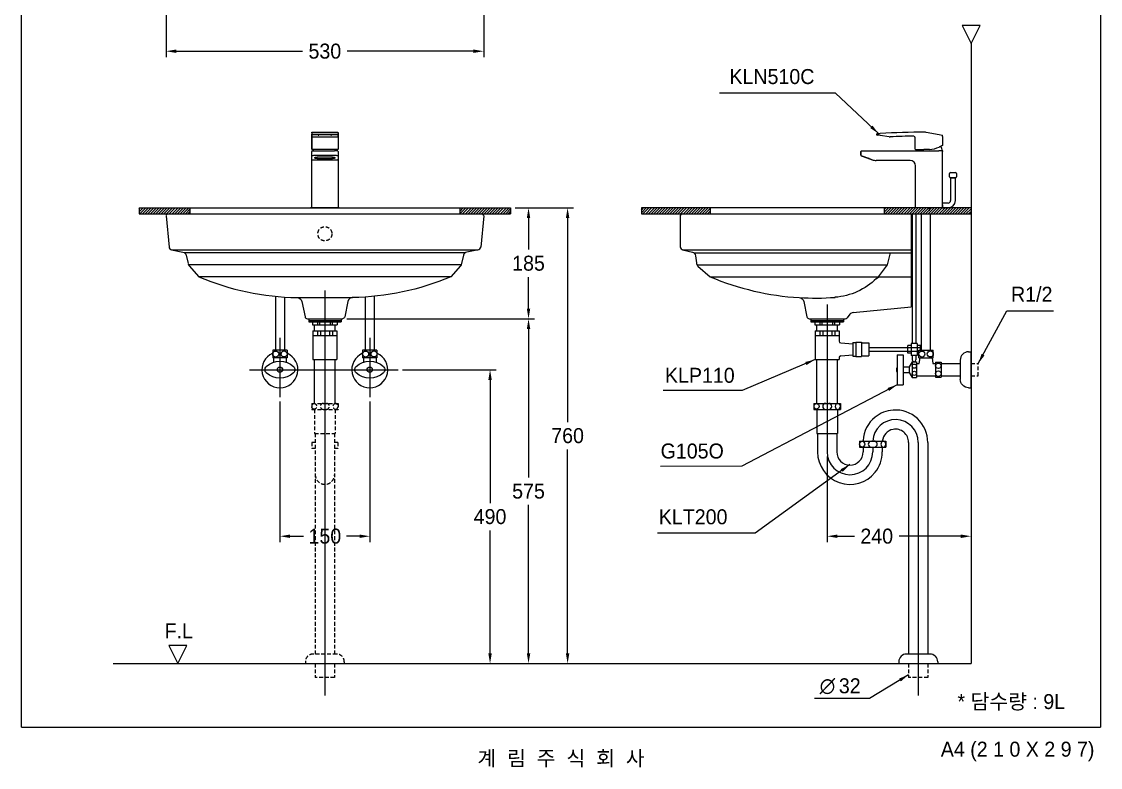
# Model space of a CAD drawing. Header units: millimetres. Extents: x 0 to 3800, y -67 to 2530.
# Drawn here: x 2000 to 3800, y -67 to 1177 of the extents above; entities that cross this region are included whole.
import ezdxf
from ezdxf.enums import TextEntityAlignment as Align
from ezdxf.lldxf.tags import DXFTag

# ---------------------------------------------------------------- set-up
doc = ezdxf.new("R2010")
doc.units = ezdxf.units.MM
doc.linetypes.add('DASHED2', pattern=[9.525, 6.35, -3.175])
for name, color, linetype in [('TEXT', 7, 'Continuous'), ('내부선 및 부속', 4, 'Continuous'), ('도각라인', 7, 'Continuous'), ('외형선', 3, 'Continuous'), ('점선', 6, 'DASHED2'), ('중심선', 1, 'DASHED'), ('치수선', 7, 'Continuous')]:
    doc.layers.add(name, color=color, linetype=linetype)
doc.styles.add('140911', font='HBATANG.TTF', dxfattribs={"height": 23})
doc.styles.add('____', font='')
doc.styles.add('타이틀', font='H2GTRM.TTF', dxfattribs={"height": 25})
doc.styles.get('____').set_extended_font_data('굴림')
tags = doc.linetypes.add('DASHDOT', pattern=[70, 31, -13, 13, -13]).pattern_tags.tags
tags[10:11] = [DXFTag(74, 4), DXFTag(75, 0), DXFTag(340, '0'), DXFTag(46, 0.0), DXFTag(50, 0.0), DXFTag(44, 0.0), DXFTag(45, 0.0)]
tags[8:9] = [DXFTag(74, 4), DXFTag(75, 0), DXFTag(340, '0'), DXFTag(46, 0.0), DXFTag(50, 0.0), DXFTag(44, 0.0), DXFTag(45, 0.0)]
tags[6:7] = [DXFTag(74, 4), DXFTag(75, 0), DXFTag(340, '0'), DXFTag(46, 0.0), DXFTag(50, 0.0), DXFTag(44, 0.0), DXFTag(45, 0.0)]
tags[4:5] = [DXFTag(74, 4), DXFTag(75, 0), DXFTag(340, '0'), DXFTag(46, 0.0), DXFTag(50, 0.0), DXFTag(44, 0.0), DXFTag(45, 0.0)]
tags = doc.linetypes.add('DASHED', pattern=[25.72, 12.86, -12.86]).pattern_tags.tags
tags[6:7] = [DXFTag(74, 4), DXFTag(75, 0), DXFTag(340, '0'), DXFTag(46, 0.0), DXFTag(50, 0.0), DXFTag(44, 0.0), DXFTag(45, 0.0)]
tags[4:5] = [DXFTag(74, 4), DXFTag(75, 0), DXFTag(340, '0'), DXFTag(46, 0.0), DXFTag(50, 0.0), DXFTag(44, 0.0), DXFTag(45, 0.0)]
doc.dimstyles.new('MSADIM', dxfattribs={"dimtxt": 33, "dimasz": 17, "dimexe": 10, "dimexo": 7.5, "dimgap": 10, "dimtad": 0, "dimtih": 1, "dimtoh": 1, "dimdec": 0, "dimzin": 1, "dimdsep": 46, "dimtxsty": '____', "dimcen": 11.25, "dimadec": 0, "dimazin": 0, "dimtfac": 1, "dimtdec": 0, "dimtix": 1, "dimtmove": 0, "dimatfit": 3, "dimfxl": 1, "dimtolj": 1, "dimtzin": 1, "dimarcsym": 0})
pattern_1 = [(45, (-335.1703, 10460.7276), (-2.245064, 2.245064), [])]

# ---------------------------------------------------------------- blocks, each defined once
blk = doc.blocks.new('*D23')
at = {"layer": '치수선', "color": 0, "linetype": 'Continuous', "lineweight": -2, "transparency": 16777216}
for p, q in [((2241, 1274.6), (2241, 1117.3)), ((2771, 1274.6), (2771, 1117.3)), ((2258, 1127.3), (2468.6, 1127.3)), ((2754, 1127.3), (2543.4, 1127.3))]:
    blk.add_line(p, q, dxfattribs=at)
at = {"layer": '치수선', "color": 0, "linetype": 'Continuous', "transparency": 16777216}
for points in [[(2258, 1130.2), (2258, 1124.5), (2241, 1127.3)], [(2754, 1130.2), (2754, 1124.5), (2771, 1127.3)]]:
    blk.add_solid(points, dxfattribs=at)
at = {"layer": '치수선', "color": 0, "linetype": 'Continuous', "transparency": 16777216, "insert": (2506, 1127.3), "char_height": 25, "attachment_point": 5, "style": '____'}
blk.add_mtext('\\A1;530', dxfattribs=at)
blk = doc.blocks.new('*D28')
at = {"layer": '치수선', "color": 0, "linetype": 'Continuous', "lineweight": -2, "transparency": 16777216}
for p, q in [((2823.5, 866.2), (2855.8, 866.2)), ((2845.8, 849.2), (2845.8, 796.5)), ((2845.8, 698.2), (2845.8, 750.8)), ((2542.7, 681.2), (2855.8, 681.2))]:
    blk.add_line(p, q, dxfattribs=at)
at = {"layer": '치수선', "color": 0, "linetype": 'Continuous', "transparency": 16777216}
for points in [[(2843, 849.2), (2848.7, 849.2), (2845.8, 866.2)], [(2843, 698.2), (2848.7, 698.2), (2845.8, 681.2)]]:
    blk.add_solid(points, dxfattribs=at)
at = {"layer": '치수선', "color": 0, "linetype": 'Continuous', "transparency": 16777216, "insert": (2845.8, 773.7), "char_height": 25, "attachment_point": 5, "style": '____'}
blk.add_mtext('\\A1;185', dxfattribs=at)
blk = doc.blocks.new('*D29')
at = {"layer": '치수선', "color": 0, "linetype": 'Continuous', "lineweight": -2, "transparency": 16777216}
for p, q in [((2542.7, 681.2), (2855.8, 681.2)), ((2845.8, 664.2), (2845.8, 416.5)), ((2845.8, 123.2), (2845.8, 370.9)), ((2559.5, 106.2), (2855.8, 106.2))]:
    blk.add_line(p, q, dxfattribs=at)
at = {"layer": '치수선', "color": 0, "linetype": 'Continuous', "transparency": 16777216}
for points in [[(2843, 664.2), (2848.7, 664.2), (2845.8, 681.2)], [(2843, 123.2), (2848.7, 123.2), (2845.8, 106.2)]]:
    blk.add_solid(points, dxfattribs=at)
at = {"layer": '치수선', "color": 0, "linetype": 'Continuous', "transparency": 16777216, "insert": (2845.8, 393.7), "char_height": 25, "attachment_point": 5, "style": '____'}
blk.add_mtext('\\A1;575', dxfattribs=at)
blk = doc.blocks.new('*D30')
at = {"layer": '치수선', "color": 0, "linetype": 'Continuous', "lineweight": -2, "transparency": 16777216}
for p, q in [((2823.5, 866.2), (2921, 866.2)), ((2911, 849.2), (2911, 509)), ((2911, 123.2), (2911, 463.4)), ((2903.5, 106.2), (2921, 106.2))]:
    blk.add_line(p, q, dxfattribs=at)
at = {"layer": '치수선', "color": 0, "linetype": 'Continuous', "transparency": 16777216}
for points in [[(2908.2, 849.2), (2913.9, 849.2), (2911, 866.2)], [(2908.2, 123.2), (2913.9, 123.2), (2911, 106.2)]]:
    blk.add_solid(points, dxfattribs=at)
at = {"layer": '치수선', "color": 0, "linetype": 'Continuous', "transparency": 16777216, "insert": (2911, 486.2), "char_height": 25, "attachment_point": 5, "style": '____'}
blk.add_mtext('\\A1;760', dxfattribs=at)
blk = doc.blocks.new('*D31')
at = {"layer": '치수선', "color": 0, "linetype": 'Continuous', "lineweight": -2, "transparency": 16777216}
for p, q in [((2635.8, 596.2), (2791.6, 596.2)), ((2781.6, 579.2), (2781.6, 374)), ((2781.6, 123.2), (2781.6, 328.4)), ((2789.1, 106.2), (2791.6, 106.2))]:
    blk.add_line(p, q, dxfattribs=at)
at = {"layer": '치수선', "color": 0, "linetype": 'Continuous', "transparency": 16777216}
for points in [[(2778.8, 579.2), (2784.5, 579.2), (2781.6, 596.2)], [(2778.8, 123.2), (2784.5, 123.2), (2781.6, 106.2)]]:
    blk.add_solid(points, dxfattribs=at)
at = {"layer": '치수선', "color": 0, "linetype": 'Continuous', "transparency": 16777216, "insert": (2781.6, 351.2), "char_height": 25, "attachment_point": 5, "style": '____'}
blk.add_mtext('\\A1;490', dxfattribs=at)
blk = doc.blocks.new('*D32')
at = {"layer": '치수선', "color": 0, "linetype": 'Continuous', "lineweight": -2, "transparency": 16777216}
for p, q in [((2431, 543.2), (2431, 308.6)), ((2581, 543.2), (2581, 308.6)), ((2448, 318.6), (2470.1, 318.6)), ((2564, 318.6), (2541.9, 318.6))]:
    blk.add_line(p, q, dxfattribs=at)
at = {"layer": '치수선', "color": 0, "linetype": 'Continuous', "transparency": 16777216}
for points in [[(2448, 321.4), (2448, 315.7), (2431, 318.6)], [(2564, 321.4), (2564, 315.7), (2581, 318.6)]]:
    blk.add_solid(points, dxfattribs=at)
at = {"layer": '치수선', "color": 0, "linetype": 'Continuous', "transparency": 16777216, "insert": (2506, 318.6), "char_height": 25, "attachment_point": 5, "style": '____'}
blk.add_mtext('\\A1;150', dxfattribs=at)
blk = doc.blocks.new('*D33')
at = {"layer": '치수선', "color": 0, "linetype": 'Continuous', "lineweight": -2, "transparency": 16777216}
for p, q in [((3344.1, 451.6), (3344.1, 308.6)), ((3584.1, 329.9), (3584.1, 308.6)), ((3361.1, 318.6), (3389.5, 318.6)), ((3567.1, 318.6), (3464.1, 318.6))]:
    blk.add_line(p, q, dxfattribs=at)
at = {"layer": '치수선', "color": 0, "linetype": 'Continuous', "transparency": 16777216}
for points in [[(3361.1, 321.4), (3361.1, 315.7), (3344.1, 318.6)], [(3567.1, 321.4), (3567.1, 315.7), (3584.1, 318.6)]]:
    blk.add_solid(points, dxfattribs=at)
at = {"layer": '치수선', "color": 0, "linetype": 'Continuous', "transparency": 16777216, "insert": (3426.8, 318.6), "char_height": 25, "attachment_point": 5, "style": '____'}
blk.add_mtext('\\A1;240', dxfattribs=at)

msp = doc.modelspace()

# ---------------------------------------------------------------- hatches: boundary and pattern name
at = {"layer": '점선', "ltscale": 3}
h = msp.add_hatch(dxfattribs=at)
h.set_pattern_fill('ANSI31', color=256)
h.set_pattern_definition(pattern_1)
h.paths.add_polyline_path([(3149.1, 866.2), (3034.1, 866.2), (3034.1, 856.2), (3149.1, 856.2)])
h.paths.add_polyline_path([(3584.1, 866.2), (3439.1, 866.2), (3439.1, 856.2), (3584.1, 856.2)])
h.paths.add_polyline_path([(2281, 866.2), (2196, 866.2), (2196, 856.2), (2280.6, 856.2), (2281, 856.6)])
h = msp.add_hatch(dxfattribs=at)
h.set_pattern_fill('ANSI31', color=256)
h.set_pattern_definition(pattern_1)
h.paths.add_polyline_path([(2816, 866.2), (2731, 866.2), (2731, 856.2), (2816, 856.2)])

# ---------------------------------------------------------------- linework, layer by layer
at = {"color": 3}
msp.add_line((3512, 106.2), (3512, 106.2), dxfattribs=at)
at = {"layer": '내부선 및 부속', "linetype": 'Continuous'}
for p, q in [((2484, 991.2), (2484, 988.9)), ((2484, 991.2), (2484, 991.1)), ((2484, 991.1), (2484, 987.2)), ((2485, 992.2), (2527, 992.2)), ((2528, 991.2), (2528, 988.9)), ((3509.1, 992.1), (3530.8, 988.2)), ((2484, 987.7), (2484, 988.9)), ((2484, 985.6), (2484, 987.7)), ((2484, 987.2), (2484, 986.4)), ((2484, 986.9), (2484, 985.6)), ((2484, 964.2), (2484, 986.8)), ((2484, 985.2), (2484, 986.4)), ((2484, 985.5), (2484, 985.6)), ((2484, 985.2), (2484, 968.3)), ((2485, 984.6), (2527, 984.6)), ((2522, 988.6), (2490, 988.6)), ((2490, 988.6), (2490, 988.4)), ((2490, 988.4), (2522, 988.4)), ((2496, 988), (2495, 988)), ((2495, 988), (2495, 987.4)), ((2495, 987.4), (2495, 987.1)), ((2495, 987.1), (2496, 987.1)), ((2496, 987.1), (2496, 988)), ((2496, 987.4), (2496, 988)), ((2496, 987.1), (2496, 987.4)), ((2516, 988), (2516, 987.4)), ((2517, 988), (2516, 988)), ((2516, 987.4), (2516, 987.1)), ((2516, 987.1), (2517, 987.1)), ((2517, 987.1), (2516, 987.1)), ((2517, 987.4), (2517, 988)), ((2517, 987.1), (2517, 988)), ((2517, 987.1), (2517, 987.4)), ((2517, 987.1), (2517, 987.1)), ((2522, 988.4), (2522, 988.6)), ((2527, 984.5), (2527, 984.6)), ((2528, 988.9), (2528, 987.7)), ((2528, 987.7), (2528, 985.6)), ((2528, 986.9), (2528, 986.8)), ((2528, 986.8), (2528, 964.2)), ((2528, 985.5), (2528, 985.6)), ((3426.6, 988.4), (3426.6, 988.6)), ((3426.6, 988.6), (3426.6, 988.4)), ((3432.5, 986.7), (3427.5, 987.4)), ((3447.6, 984.6), (3432.5, 986.7)), ((3491.1, 964.2), (3491.1, 982.8)), ((3530.8, 988.2), (3535.8, 987.3)), ((3536.6, 986.4), (3536.6, 986.2)), ((3536.6, 985.2), (3536.6, 986.2)), ((3536.6, 985.2), (3536.6, 970.8)), ((2484, 968.3), (2484, 964.2)), ((2484, 952.1), (2484, 960.2)), ((2484, 866.2), (2484, 960.2)), ((2485.4, 963.2), (2485, 963.2)), ((2485, 961.2), (2490, 961.2)), ((2526.6, 963.2), (2485.4, 963.2)), ((2490, 961.2), (2522, 961.2)), ((2527, 961.2), (2522, 961.2)), ((2527, 963.2), (2526.6, 963.2)), ((2528, 960.2), (2528, 952.1)), ((3400.4, 953.9), (3400.4, 960.2)), ((3400.4, 960.2), (3400.4, 953.9)), ((3401.4, 961.2), (3406.4, 961.2)), ((3406.4, 961.2), (3530.6, 961.2)), ((3492.1, 963.2), (3505.6, 963.2)), ((3492.6, 963.2), (3497.1, 963.2)), ((3507.6, 963.2), (3505.6, 963.2)), ((3514.6, 963.2), (3507.6, 963.2)), ((3535.6, 961.2), (3530.6, 961.2)), ((3535.6, 961.2), (3536.6, 961.2)), ((3536.6, 961.2), (3536.6, 960.2)), ((3536.6, 866.2), (3536.6, 960.2)), ((2484, 947.3), (2484, 952.1)), ((2484, 946.2), (2484, 947.3)), ((2484, 866.2), (2484, 946.2)), ((2485, 946.4), (2527, 946.4)), ((2490, 953.9), (2522, 953.9)), ((2519, 950.9), (2493, 950.9)), ((2493, 948.2), (2493, 950.9)), ((2493, 948.2), (2519, 948.2)), ((2519, 948.2), (2519, 950.9)), ((2528, 952.1), (2528, 947.3)), ((2528, 946.2), (2528, 947.3)), ((2528, 946.2), (2528, 946.2)), ((2528, 946.2), (2528, 866.2)), ((3406, 951.1), (3401, 953)), ((3401, 953), (3406, 951.1)), ((3406, 951.1), (3419, 946.4)), ((3419, 946.4), (3406, 951.1)), ((3406.7, 950.9), (3414.2, 948.2)), ((3414.2, 948.2), (3406.7, 950.9)), ((3482.6, 945.2), (3425.9, 945.2)), ((3491.6, 866.2), (3491.6, 936.2)), ((3548, 918.1), (3548, 923.2)), ((3550, 925.2), (3558.1, 925.2)), ((3560, 923.3), (3560, 918.1)), ((3550, 916.2), (3550, 878.2)), ((3550, 916.2), (3558, 916.2)), ((3554, 916.2), (3550, 916.2)), ((3556.4, 916.2), (3551.7, 916.2)), ((3558, 916.2), (3554, 916.2)), ((3558.1, 916.2), (3554, 916.2)), ((3558, 878.2), (3558, 916.2)), ((3536.6, 893.2), (3536.6, 898.2)), ((3536.6, 871.2), (3536.6, 893.2)), ((3546, 874.2), (3536.6, 874.2)), ((3536.6, 871.2), (3536.6, 866.2)), ((3536.6, 866.2), (3546, 866.2)), ((3486.1, 856.2), (3486.1, 640.2)), ((3492.1, 856.2), (3492.1, 640.2)), ((3501.6, 628.9), (3501.6, 856.2)), ((3516.6, 628.9), (3516.6, 856.2)), ((2251, 796.2), (2761, 796.2)), ((3104.1, 796.2), (3484.1, 796.2)), ((2740.5, 791.2), (2271.5, 791.2)), ((3121.8, 791.2), (3484.1, 791.2)), ((3449.1, 791.2), (3444.1, 771.2)), ((2733.2, 771.2), (2278.8, 771.2)), ((3126.8, 771.2), (3444.1, 771.2)), ((3444.1, 771.2), (3429.1, 751.2)), ((2716, 751.2), (2296, 751.2)), ((3149.1, 751.2), (3429.1, 751.2)), ((3433.3, 751.2), (3484.1, 751.2)), ((2423.5, 718.6), (2423.5, 628.9)), ((2438.5, 717.4), (2438.5, 628.9)), ((2459.9, 716.5), (2552.1, 716.5)), ((2573.5, 717.4), (2573.5, 628.9)), ((2588.5, 718.6), (2588.5, 628.9)), ((2479, 681.2), (2479, 676.2)), ((2479, 678.2), (2533, 678.2)), ((2479, 676.2), (2533, 676.2)), ((2485.5, 676.2), (2485.5, 671.2)), ((2485.5, 671.2), (2526.5, 671.2)), ((2489, 661.2), (2489, 671.2)), ((2494, 676.2), (2494, 671.2)), ((2497, 676.2), (2497, 671.2)), ((2515, 676.2), (2515, 671.2)), ((2518, 676.2), (2518, 671.2)), ((2523, 661.2), (2523, 671.2)), ((2526.5, 676.2), (2526.5, 671.2)), ((2533, 681.2), (2533, 676.2)), ((3317.1, 681.2), (3317.1, 676.2)), ((3317.1, 678.2), (3371.1, 678.2)), ((3317.1, 676.2), (3371.1, 676.2)), ((3323.6, 676.2), (3323.6, 671.2)), ((3323.6, 671.2), (3364.6, 671.2)), ((3327.1, 661.2), (3327.1, 671.2)), ((3332.1, 676.2), (3332.1, 671.2)), ((3335.1, 676.2), (3335.1, 671.2)), ((3353.1, 676.2), (3353.1, 671.2)), ((3356.1, 676.2), (3356.1, 671.2)), ((3361.1, 661.2), (3361.1, 671.2)), ((3364.6, 676.2), (3364.6, 671.2)), ((3371.1, 681.2), (3371.1, 676.2)), ((2486, 661.2), (2486, 613.2)), ((2486, 661.2), (2526, 661.2)), ((2486, 653.2), (2526, 653.2)), ((2493.5, 661.2), (2493.5, 653.2)), ((2498.5, 661.2), (2498.5, 653.2)), ((2513.5, 661.2), (2513.5, 653.2)), ((2518.5, 661.2), (2518.5, 653.2)), ((2526, 661.2), (2526, 616.4)), ((3324.1, 661.2), (3324.1, 613.2)), ((3324.1, 661.2), (3364.1, 661.2)), ((3324.1, 653.2), (3364.1, 653.2)), ((3331.6, 661.2), (3331.6, 653.2)), ((3336.6, 661.2), (3336.6, 653.2)), ((3351.6, 661.2), (3351.6, 653.2)), ((3356.6, 661.2), (3356.6, 653.2)), ((3364.1, 661.2), (3364.1, 643.9)), ((3366.9, 641), (3387.1, 639.2)), ((3387.1, 641.7), (3387.1, 618.7)), ((3387.1, 641.7), (3392.1, 641.7)), ((3392.1, 642.2), (3392.1, 618.2)), ((3392.1, 642.2), (3401.1, 642.2)), ((3401.1, 642.2), (3401.1, 618.2)), ((3401.1, 640.9), (3413.6, 640.9)), ((3413.6, 640.9), (3413.6, 619.4)), ((3413.6, 633.2), (3501.6, 633.2)), ((3478.6, 623.7), (3478.6, 636.7)), ((3484.1, 636.7), (3478.6, 636.7)), ((3494.1, 640.2), (3484.1, 640.2)), ((3484.1, 640.2), (3484.1, 620.2)), ((3494.1, 640.2), (3494.1, 620.2)), ((3499.6, 636.7), (3494.1, 636.7)), ((3499.6, 628.9), (3499.6, 636.7)), ((2419, 628.9), (2419, 615.9)), ((2443, 628.9), (2419, 628.9)), ((2443, 615.9), (2419, 615.9)), ((2420.5, 615.9), (2420.5, 608.5)), ((2441.5, 615.9), (2441.5, 608.5)), ((2443, 628.9), (2443, 615.9)), ((2486, 613.2), (2526, 613.2)), ((2489, 540.1), (2489, 613.2)), ((2523, 540.1), (2523, 613.2)), ((2526, 616.4), (2526, 613.2)), ((2569, 628.9), (2569, 615.9)), ((2593, 628.9), (2569, 628.9)), ((2593, 615.9), (2569, 615.9)), ((2570.5, 615.9), (2570.5, 608.5)), ((2591.5, 615.9), (2591.5, 608.5)), ((2593, 628.9), (2593, 615.9)), ((3324.1, 613.2), (3364.1, 613.2)), ((3327.1, 540.1), (3327.1, 613.2)), ((3361.1, 540.1), (3361.1, 613.2)), ((3364.1, 616.4), (3364.1, 613.2)), ((3366.9, 619.4), (3387.1, 621.2)), ((3387.1, 618.7), (3392.1, 618.7)), ((3392.1, 618.2), (3401.1, 618.2)), ((3401.1, 619.4), (3413.6, 619.4)), ((3413.6, 627.2), (3497.1, 627.2)), ((3461.1, 621.2), (3461.1, 571.2)), ((3461.1, 621.2), (3471.1, 621.2)), ((3471.1, 621.2), (3471.1, 571.2)), ((3484.1, 623.7), (3478.6, 623.7)), ((3494.1, 620.2), (3484.1, 620.2)), ((3486.1, 620.2), (3486.1, 612.5)), ((3492.1, 620.2), (3492.1, 612.5)), ((3497.1, 623.7), (3494.1, 623.7)), ((3497.1, 628.9), (3521.1, 628.9)), ((3497.1, 615.9), (3497.1, 628.9)), ((3497.1, 615.9), (3521.1, 615.9)), ((3497.6, 606.4), (3499.1, 615.9)), ((3519.1, 615.9), (3520.6, 606.4)), ((3521.1, 615.9), (3521.1, 628.9)), ((3566.1, 612.2), (3566.1, 580.2)), ((3580.1, 626.2), (3584.1, 626.2)), ((3471.1, 600.9), (3481.1, 600.9)), ((3486.1, 609.2), (3481.1, 600.9)), ((3481.1, 600.9), (3481.1, 591.4)), ((3486.1, 609.2), (3493.1, 609.2)), ((3486.1, 609.2), (3486.1, 583.2)), ((3493.1, 609.2), (3493.1, 583.2)), ((3493.1, 606.4), (3497.6, 606.4)), ((3520.6, 606.4), (3525.1, 606.4)), ((3525.1, 608.7), (3525.1, 583.7)), ((3525.1, 608.7), (3534.1, 608.7)), ((3534.1, 608.7), (3534.1, 583.7)), ((3534.1, 606.4), (3566.1, 606.4)), ((3471.1, 591.4), (3481.1, 591.4)), ((3481.1, 591.4), (3486.1, 583.2)), ((3486.1, 583.2), (3493.1, 583.2)), ((3493.1, 585.9), (3525.1, 585.9)), ((3525.1, 583.7), (3534.1, 583.7)), ((3534.1, 585.9), (3566.1, 585.9)), ((3461.1, 571.2), (3471.1, 571.2)), ((3580.1, 566.2), (3584.1, 566.2)), ((3322.1, 540.1), (3366.1, 540.1)), ((3322.1, 540.1), (3322.1, 530.1)), ((3366.1, 540.1), (3366.1, 530.1)), ((3322.1, 530.1), (3366.1, 530.1)), ((3327.1, 530.1), (3327.1, 490.1)), ((3361.1, 530.1), (3361.1, 490.1)), ((3327.1, 490.1), (3361.1, 490.1)), ((3328.1, 490.1), (3328.1, 459.1)), ((3360.1, 490.1), (3360.1, 459.1)), ((3398.1, 477.1), (3424.1, 477.1)), ((3398.1, 477.1), (3398.1, 467.1)), ((3404.1, 477.1), (3404.1, 478.3)), ((3424.1, 477.1), (3442.1, 477.1)), ((3442.1, 477.1), (3442.1, 467.1)), ((3480, 475.1), (3480, 122.2)), ((3512, 475.1), (3512, 122.2)), ((3398.1, 467.1), (3424.1, 467.1)), ((3404.1, 467.1), (3404.1, 459.1)), ((3424.1, 467.1), (3442.1, 467.1)), ((3436.1, 467.1), (3436.1, 459.1)), ((3463.5, 109.2), (3463.5, 106.2)), ((3515.5, 122.2), (3476.5, 122.2)), ((3528.5, 109.2), (3528.5, 106.2))]:
    msp.add_line(p, q, dxfattribs=at)
at = {"layer": '내부선 및 부속', "linetype": 'Continuous', "flags": 128}
for points in [[(3426.3, 748.3, -0.178049), (3357.1, 717)], [(3426.3, 748.3, -0.197027), (3433.3, 751.2)], [(2408.3, 591, -0.44), (2408.3, 601.4)], [(2408.3, 601.4, -0.388889), (2453.7, 601.4)], [(2453.7, 601.4, -0.44), (2453.7, 591)], [(2558.3, 591, -0.44), (2558.3, 601.4)], [(2558.3, 601.4, -0.388889), (2603.7, 601.4)], [(2603.7, 601.4, -0.44), (2603.7, 591)], [(2453.7, 591, -0.388889), (2408.3, 591)], [(2603.7, 591, -0.388889), (2558.3, 591)], [(3580.1, 566.2, -0.414214), (3566.1, 580.2)], [(3326.4, 530.2, -0.859727), (3326.4, 540.1)], [(3326.4, 540.1, -0.859727), (3326.4, 530.2)], [(3402.4, 467.2, -0.859727), (3402.4, 477.1)], [(3402.4, 477.1, -0.859727), (3402.4, 467.2)]]:
    msp.add_lwpolyline(points, format="xyb", dxfattribs=at)
at = {"layer": '내부선 및 부속', "linetype": 'Continuous'}
for centre, radius in [((2424, 622.3), 5), ((2438, 622.6), 5), ((2574, 622.3), 5), ((2588, 622.6), 5), ((3502.1, 622.3), 5), ((3516.1, 622.6), 5), ((2431, 596.2), 4.5), ((2581, 596.2), 4.5), ((3489.6, 602.2), 3.5), ((3529.6, 602.7), 4.5), ((3529.6, 589.7), 4.5), ((3489.6, 590.2), 3.5)]:
    msp.add_circle(centre, radius, dxfattribs=at)
for centre, radius, start, end in [((3500.3, -7.8), 1000, 89.5936, 93.8863), ((3507.3, 982.2), 10, 80, 89.5936), ((2527, 985.5), 1, 270, 0), ((3427.6, 988.4), 1, 202.1993, 262.1993), ((3427.6, 988.4), 1, 202.1993, 262.1993), ((3427.6, 988.4), 1, 202.1993, 262.1993), ((3427.6, 988.4), 1, 202.1993, 262.1993), ((3448.9, 994.5), 10, 262.1993, 272.9349), ((3500.3, -7.8), 993.6, 90.6538, 92.9349), ((3487.8, 982.7), 3.34, 2.007, 69.3544), ((2485, 964.2), 1, 180, 270), ((2485, 960.2), 1, 90, 180), ((2485, 960.2), 1, 90, 180), ((2513.7, 956.1), 27.6, 165.1842, 169.4357), ((2499.3, 956.1), 27.6, 10.5643, 14.8158), ((2527, 964.2), 1, 270, 0), ((2527, 960.2), 1, 0, 90), ((3401.4, 960.2), 1, 90, 180), ((3401.4, 960.2), 1, 90, 180), ((3492.1, 964.2), 1, 180, 270), ((3523.8, 956.1), 27.6, 165.1842, 169.4357), ((3509.1, 1018.8), 55.8, 275.72, 293.156), ((3509.5, 956.1), 27.6, 10.5643, 27.3016), ((3425.9, 965.2), 20, 250, 270), ((3425.9, 965.2), 20, 250, 270), ((3482.6, 936.2), 9, 0, 90), ((3550, 923.2), 2, 90, 180), ((3550, 918.1), 1.92, 180, 270), ((3558.1, 923.3), 1.92, 0, 90), ((3558.1, 918.1), 1.92, 270, 0), ((3546, 878.2), 4, 270, 0), ((3546, 878.2), 12, 270, 0), ((3324.2, 1165.7), 450, 266.6003, 274.2014), ((3367.1, 643.9), 3, 180, 265.0303), ((2431, 596.2), 30, 113.578, 66.4217), ((2581, 596.2), 30, 113.578, 66.4217), ((3367.1, 616.4), 3, 94.9697, 180), ((3489.1, 612.5), 3, 180, 0), ((3580.1, 612.2), 14, 90, 180), ((3467.5, 596.2), 7.84, 144.9654, 215.0346), ((3341.6, 535.1), 5, 90, 270), ((3346.6, 535.1), 5, 270, 90), ((3362.6, 535.1), 5, 98.6269, 261.3731), ((3361.1, 535.1), 5, 278.6269, 81.3731), ((3458, 475.1), 54, 94.1511, 128.8985), ((3458, 475.1), 54, 0, 94.1511), ((3458, 475.1), 54, 128.8985, 176.6714), ((3458, 475.1), 22, 100.2345, 174.7841), ((3458, 475.1), 22, 0, 100.2345), ((3417.6, 472.1), 5, 134.3525, 225.6475), ((3417.6, 472.1), 5, 90, 134.3525), ((3417.6, 472.1), 5, 225.6475, 270), ((3422.6, 472.1), 5, 72.5424, 90), ((3422.6, 472.1), 5, 287.4559, 72.5441), ((3438.6, 472.1), 5, 98.6269, 261.3731), ((3437.1, 472.1), 5, 278.6269, 81.3731), ((3382.1, 459.1), 54, 180, 321.0576), ((3382.1, 459.1), 22, 180, 0), ((3422.6, 472.1), 5, 270, 287.4576), ((3422.6, 472.1), 5, 270, 270.0017), ((3382.1, 459.1), 54, 321.0576, 0), ((3476.5, 109.2), 13, 90, 180), ((3515.5, 109.2), 13, 0, 90)]:
    msp.add_arc(centre, radius, start, end, dxfattribs=at)
for points, knots in [([(2484, 991.3), (2484, 991.4), (2484, 991.5), (2484.1, 991.7), (2484.2, 991.9), (2484.4, 992.1), (2484.7, 992.2), (2484.9, 992.2), (2485, 992.2)], [0, 0, 0, 0, 0.097046, 0.215477, 0.366984, 0.6013, 0.806128, 1, 1, 1, 1]), ([(2527, 992.2), (2527, 992.2), (2527.1, 992.2), (2527.3, 992.2), (2527.6, 992.1), (2527.8, 991.9), (2527.9, 991.7), (2527.9, 991.6), (2528, 991.4), (2528, 991.4), (2528, 991.3), (2528, 991.3)], [0, 0, 0, 0, 0.020818, 0.239105, 0.419032, 0.574027, 0.708164, 0.821662, 0.913084, 0.980269, 1, 1, 1, 1]), ([(2490, 988.6), (2489.6, 988.6), (2488.9, 988.6), (2488, 988.6), (2487.4, 988.6), (2486.8, 988.6), (2486.1, 988.7), (2485.4, 988.7), (2485, 988.7), (2484.8, 988.8), (2484.7, 988.8), (2484.4, 988.8), (2484.1, 988.9), (2484, 988.9), (2484, 988.9)], [0, 0, 0, 0, 0.142857, 0.214286, 0.285714, 0.357143, 0.428571, 0.571429, 0.642857, 0.678571, 0.696429, 0.714286, 0.857143, 1, 1, 1, 1]), ([(2484, 987.7), (2484, 987.8), (2484.4, 988), (2486.1, 988.2), (2488.2, 988.4), (2489.6, 988.4), (2490, 988.4)], [0, 0, 0, 0, 0.285714, 0.571429, 0.857143, 1, 1, 1, 1]), ([(2527.9, 988.9), (2527.9, 988.9), (2527.8, 988.8), (2527.5, 988.8), (2526.7, 988.7), (2525.9, 988.7), (2525.2, 988.6), (2524.4, 988.6), (2523.4, 988.6), (2522.4, 988.6), (2522, 988.6)], [0, 0, 0, 0, 0.022938, 0.185782, 0.348626, 0.511469, 0.592891, 0.674313, 0.837156, 1, 1, 1, 1]), ([(2522, 988.4), (2522.9, 988.4), (2524.7, 988.3), (2526.9, 988.1), (2527.7, 987.9), (2527.9, 987.8), (2527.9, 987.8)], [0, 0, 0, 0, 0.32589, 0.651781, 0.977671, 1, 1, 1, 1]), ([(3427.5, 989.6), (3427.4, 989.6), (3427.2, 989.5), (3427, 989.3), (3426.8, 989.2), (3426.7, 988.9), (3426.6, 988.7), (3426.6, 988.6)], [0, 0, 0, 0, 0.285714, 0.428571, 0.571429, 0.785714, 1, 1, 1, 1]), ([(3427.5, 989.6), (3427.5, 989.6), (3427.6, 989.6), (3427.9, 989.6), (3428.3, 989.6), (3428.7, 989.7), (3429.4, 989.7), (3430.4, 989.8), (3431.4, 989.9), (3432.2, 989.9), (3432.6, 989.9)], [0, 0, 0, 0, 0.142857, 0.285714, 0.357143, 0.428571, 0.571429, 0.714286, 0.857143, 1, 1, 1, 1]), ([(3536, 969.8), (3536, 969.8), (3535.9, 969.8), (3535.7, 969.7), (3535.3, 969.5), (3534.9, 969.3), (3534.6, 969.1), (3534.1, 968.9), (3533.7, 968.6), (3533, 968.3), (3532.4, 968), (3531.8, 967.8), (3531.6, 967.7), (3531.4, 967.6)], [0, 0, 0, 0, 0.022972, 0.19686, 0.283804, 0.370748, 0.457692, 0.5229, 0.63158, 0.718524, 0.892412, 0.935884, 1, 1, 1, 1]), ([(3535.6, 969.6), (3535.6, 969.6), (3535.6, 969.6), (3535.5, 969.6), (3535.5, 969.6), (3535.4, 969.5), (3535.4, 969.5), (3535.3, 969.5), (3535.2, 969.4), (3535.2, 969.4), (3535.1, 969.4), (3535.1, 969.4), (3535, 969.3), (3535, 969.3), (3534.9, 969.3), (3534.8, 969.2), (3534.7, 969.2), (3534.6, 969.1), (3534.5, 969.1), (3534.4, 969), (3534.3, 968.9), (3534.1, 968.9), (3534.1, 968.8), (3534, 968.8), (3534, 968.8), (3534, 968.8)], [0, 0, 0, 0, 0.147203, 0.147203, 0.295653, 0.295653, 0.37051, 0.37051, 0.483564, 0.483564, 0.521467, 0.521467, 0.597561, 0.597561, 0.635788, 0.635788, 0.751471, 0.751471, 0.829397, 0.829397, 0.947331, 0.947331, 0.986892, 0.986892, 1, 1, 1, 1]), ([(3536.5, 970.7), (3536.5, 970.6), (3536.5, 970.5), (3536.4, 970.2), (3536.2, 970), (3536.1, 969.9), (3536, 969.8)], [0, 0, 0, 0, 0.250001, 0.499999, 0.749998, 1, 1, 1, 1]), ([(3536.5, 970.7), (3536.5, 970.7), (3536.6, 970.8), (3536.6, 970.8), (3536.6, 970.8)], [0, 0, 0, 0, 0.15708, 1, 1, 1, 1]), ([(2484, 952.1), (2484, 952.3), (2484.4, 952.9), (2486.1, 953.5), (2488.2, 953.9), (2489.6, 953.9), (2490, 953.9)], [0, 0, 0, 0, 0.285714, 0.571429, 0.857143, 1, 1, 1, 1]), ([(2484, 946.2), (2484, 946.2), (2484, 946.2), (2484, 946.1), (2484, 946), (2484, 945.9)], [0, 0, 0, 0, 0.003909, 0.003909, 1, 1, 1, 1]), ([(2522, 953.9), (2522.9, 953.9), (2524.7, 953.8), (2526.9, 953.3), (2527.7, 952.7), (2527.9, 952.4), (2527.9, 952.4)], [0, 0, 0, 0, 0.326484, 0.652968, 0.979452, 1, 1, 1, 1]), ([(2528, 946), (2528, 946), (2528, 946), (2528, 946), (2528, 946)], [0, 0, 0, 0, 0.705199, 1, 1, 1, 1]), ([(3400.4, 953.9), (3400.4, 953.8), (3400.4, 953.6), (3400.5, 953.4), (3400.6, 953.3), (3400.8, 953.1), (3400.9, 953), (3401, 953)], [0, 0, 0, 0, 0.214286, 0.428571, 0.571429, 0.714286, 1, 1, 1, 1])]:
    msp.add_open_spline(points, degree=3, knots=knots, dxfattribs=at)
for points in [[(2485, 984.6), (2484, 984.6), (2484, 985.6)], [(2528, 985.6), (2528, 984.6), (2527, 984.6)], [(2485, 946.4), (2484, 946.4), (2484, 947.3)], [(2528, 947.3), (2528, 946.4), (2527, 946.4)]]:
    msp.add_rational_spline(points, [1, 0.707106781056, 1], degree=2, dxfattribs=at)
for points, degree in [([(2527.6, 984.8), (2527.6, 984.7), (2527.5, 984.6), (2527.5, 984.5)], 3), ([(2527.5, 984.7), (2527.5, 984.6), (2527.5, 984.6), (2527.5, 984.5)], 3), ([(2528, 989.1), (2528, 989), (2527.9, 988.9)], 2), ([(2528, 988.9), (2528, 988.9), (2528, 988.9), (2527.9, 988.9)], 3), ([(2527.9, 987.8), (2527.9, 987.7), (2528, 987.5)], 2), ([(2527.9, 987.8), (2528, 987.8), (2528, 987.7), (2528, 987.7)], 3), ([(2528, 989.1), (2528, 989.1), (2528, 989), (2528, 988.9)], 3), ([(2528, 987.7), (2528, 987.6), (2528, 987.6), (2528, 987.5)], 3), ([(3427.5, 989.6), (3427, 989.5), (3426.6, 989.1), (3426.6, 988.6)], 3), ([(3426.6, 988.4), (3426.6, 987.9), (3427, 987.5), (3427.5, 987.4)], 3), ([(3427.3, 989.5), (3427.3, 989.5), (3427.3, 989.5), (3427.4, 989.6)], 3), ([(3530.8, 988.2), (3530.8, 988.2), (3530.8, 988.2), (3530.8, 988.2)], 3), ([(3536.6, 986.4), (3536.6, 986.8), (3536.2, 987.3), (3535.8, 987.3)], 3), ([(3531.5, 967.6), (3531.3, 967.5), (3531, 967.4)], 2), ([(3531, 967.4), (3531, 967.4), (3531, 967.4), (3531, 967.4)], 3), ([(2527.9, 952.4), (2528, 952.3), (2528, 952.2), (2528, 952.1)], 3), ([(2527.9, 952.4), (2527.9, 952.2), (2528, 951.9)], 2), ([(2528, 952.1), (2528, 952), (2528, 952), (2528, 951.9)], 3), ([(3400.4, 953.9), (3400.4, 953.5), (3400.7, 953.1), (3401, 953)], 3)]:
    msp.add_open_spline(points, degree=degree, dxfattribs=at)
for points in [[(2493, 948.2), (2489, 948.2), (2489, 949.5), (2489, 950.9), (2493, 950.9)], [(2519, 950.9), (2523, 950.9), (2523, 949.5), (2523, 948.2), (2519, 948.2)]]:
    msp.add_rational_spline(points, [1, 0.707106781056, 1, 0.707106781056, 1], degree=2, knots=[0, 0, 0, 0.5, 0.5, 1, 1, 1], dxfattribs=at)
at = {"layer": '도각라인'}
for p, q in [((2000, 0), (2000, 2530)), ((3800, 2530), (3800, 0)), ((2000, 0), (3800, 0))]:
    msp.add_line(p, q, dxfattribs=at)
at = {"layer": '외형선', "linetype": 'Continuous'}
for p, q in [((3599.1, 1170.3), (3569.1, 1170.3)), ((3569.1, 1170.3), (3584.1, 1140.3)), ((3584.1, 1140.3), (3599.1, 1170.3)), ((3584.1, 1140.3), (3584.1, 106.2)), ((2196, 866.2), (2816, 866.2)), ((2196, 866.2), (2196, 856.2)), ((2281, 866.2), (2281, 856.2)), ((2530, 866.2), (2482, 866.2)), ((2731, 866.2), (2731, 856.2)), ((2816, 866.2), (2816, 856.2)), ((3034.1, 866.2), (3034.1, 856.2)), ((3584.1, 866.2), (3034.1, 866.2)), ((3149.1, 866.2), (3149.1, 856.2)), ((3149.1, 866.2), (3149.1, 856.2)), ((3439.1, 866.2), (3439.1, 856.2)), ((3538.6, 866.2), (3489.6, 866.2)), ((2196, 856.2), (2816, 856.2)), ((2241, 852.9), (2246, 800.7)), ((2281, 856.6), (2280.6, 856.2)), ((2771, 852.9), (2766, 800.7)), ((3034.1, 856.2), (3584.1, 856.2)), ((3099.1, 853.2), (3099.1, 801.2)), ((3484.1, 856.2), (3484.1, 701.2)), ((2249.9, 796.3), (2269.2, 792.1)), ((2762.1, 796.3), (2742.8, 792.1)), ((3102.9, 796.3), (3119.3, 792.4)), ((2274.6, 787), (2278, 773.1)), ((2737.4, 787), (2734, 773.1)), ((3124.6, 786.3), (3125.8, 774.4)), ((2279.8, 769.7), (2296, 751.2)), ((2732.2, 769.7), (2716, 751.2)), ((3128.5, 769.1), (3149.1, 751.2)), ((2467.7, 710.1), (2472.9, 684.4)), ((2544.3, 710.1), (2539.1, 684.4)), ((3305.2, 710.1), (3310.3, 684.4)), ((3382, 688.6), (3377.2, 682.7)), ((3387.4, 691.5), (3484.1, 701.2)), ((2476.8, 681.2), (2535.2, 681.2)), ((2479, 681.2), (2533, 681.2)), ((3314.3, 681.2), (3374.1, 681.2)), ((3317.1, 681.2), (3371.1, 681.2)), ((3584.1, 566.2), (3584.1, 626.2)), ((3584.1, 578.7), (3584.1, 513.7)), ((2275.9, 136.2), (2245.9, 136.2)), ((2245.9, 136.2), (2260.9, 106.2)), ((2260.9, 106.2), (2275.9, 136.2)), ((2152.7, 106.2), (3584.1, 106.2))]:
    msp.add_line(p, q, dxfattribs=at)
at = {"layer": '외형선', "linetype": 'Continuous', "flags": 128}
for points in [[(2269.2, 792.1, -0.285413), (2274.6, 787)], [(3119.3, 792.4, -0.318397), (3124.6, 786.3)], [(2734, 773.1, -0.11902), (2732.2, 769.7)], [(2716, 751.2, -0.096133), (2552, 716.5)], [(2460, 716.5, -0.35276), (2467.7, 710.1)], [(3297.5, 716.5, -0.35276), (3305.2, 710.1)], [(2539.1, 684.4, -0.357494), (2535.2, 681.2)]]:
    msp.add_lwpolyline(points, format="xyb", dxfattribs=at)
at = {"layer": '외형선', "linetype": 'Continuous'}
for centre, radius, start, end in [((2244, 853.2), 3, 90, 180), ((2768, 853.2), 3, 0, 90), ((3102.1, 853.2), 3, 90, 180), ((2251, 801.2), 5, 180, 270), ((2744.2, 785.3), 7, 102.246, 165.9638), ((2761, 801.2), 5, 270, 0), ((3104.1, 801.2), 5, 180, 270), ((3133.8, 775.2), 8, 185.7106, 228.9909), ((2285.8, 775), 8, 194.0362, 221.1859), ((2467.4, 1156.4), 440, 247.0721, 269.0366), ((3324.2, 1165.7), 450, 247.1063, 266.6003), ((2552.1, 708.5), 8, 93.277, 168.6866), ((2476.8, 685.2), 4, 191.3134, 270), ((3314.3, 685.2), 4, 191.3134, 270), ((3388.2, 683.6), 8, 95.7106, 140.8561), ((3374.1, 685.2), 4, 270, 320.8561)]:
    msp.add_arc(centre, radius, start, end, dxfattribs=at)
at = {"layer": '점선'}
for p, q in [((3514.1, 866.2), (3514.1, 861)), ((3584.1, 606.4), (3596.1, 606.4)), ((3596.1, 585.9), (3596.1, 606.4)), ((3584.1, 585.9), (3596.1, 585.9)), ((2484, 540.1), (2528, 540.1)), ((2484, 540.1), (2484, 530.1)), ((2528, 540.1), (2528, 530.1)), ((2484, 530.1), (2528, 530.1)), ((2489, 530.1), (2489, 490.1)), ((2523, 530.1), (2523, 490.1)), ((2489, 490.1), (2523, 490.1)), ((2490, 490.1), (2490, 122.2)), ((2522, 490.1), (2522, 122.2)), ((2484.2, 475.1), (2484.2, 465.1)), ((2490, 475.1), (2484.2, 475.1)), ((2527.7, 475.1), (2522, 475.1)), ((2527.7, 475.1), (2527.7, 465.1)), ((2490, 465.1), (2484.2, 465.1)), ((2527.7, 465.1), (2522, 465.1)), ((2473.5, 109.2), (2473.5, 106.2)), ((2525.5, 122.2), (2486.5, 122.2)), ((2538.5, 109.2), (2538.5, 106.2)), ((2490, 106.1), (2490, 83.1)), ((2522, 106.2), (2522, 106.2)), ((2522, 106.1), (2522, 83.1)), ((3480, 106.1), (3480, 83.1)), ((3512, 106.1), (3512, 83.1)), ((2522, 83.1), (2490, 83.1)), ((3512, 83.1), (3480, 83.1))]:
    msp.add_line(p, q, dxfattribs=at)
at = {"layer": '점선', "flags": 128}
for points in [[(2488.2, 530.2, -0.859727), (2488.2, 540.1)], [(2488.2, 540.1, -0.859727), (2488.2, 530.2)]]:
    msp.add_lwpolyline(points, format="xyb", dxfattribs=at)
at = {"layer": '점선'}
msp.add_circle((2506, 822.9), 11.8, dxfattribs=at)
for centre, radius, start, end in [((2503.5, 535.1), 5, 90, 270), ((2508.5, 535.1), 5, 270, 90), ((2524.5, 535.1), 5, 98.6269, 261.3731), ((2523, 535.1), 5, 278.6269, 81.3731), ((3417.6, 472.1), 5, 269.9983, 270), ((2506, 421.1), 16, 180, 0), ((2486.5, 109.2), 13, 90, 180), ((2525.5, 109.2), 13, 0, 90)]:
    msp.add_arc(centre, radius, start, end, dxfattribs=at)
at = {"layer": '중심선', "linetype": 'DASHDOT'}
for p, q in [((2506, 728.4), (2506, 53.1)), ((3344.1, 705.1), (3344.1, 459.1)), ((2431, 649.6), (2431, 550.7)), ((2581, 649.6), (2581, 550.7)), ((2380.2, 596.2), (2628.3, 596.2)), ((3496, 475.1), (3496, 53.1)), ((3420.1, 467.1), (3420.1, 459.1))]:
    msp.add_line(p, q, dxfattribs=at)
for centre, start, end in [((3458, 475.1), 0, 176.6714), ((3382.1, 459.1), 180, 0)]:
    msp.add_arc(centre, 38, start, end, dxfattribs=at)

# ---------------------------------------------------------------- texts
at = {"layer": 'TEXT', "style": '타이틀'}
msp.add_text('F.L', height=25, dxfattribs=at).set_placement((2262.2, 160.9), align=Align.MIDDLE)
for s, p in [('* 담수량 : 9L', (3651.3, 42.9)), ('계  림  주  식  회  사', (2900, -51.7))]:
    msp.add_text(s, height=25, dxfattribs=at).set_placement(p, align=Align.MIDDLE_CENTER)
msp.add_text('A4 (2 1 0 X 2 9 7)', height=25, dxfattribs=at).set_placement((3790, -36.5), align=Align.MIDDLE_RIGHT)
at = {"layer": 'TEXT', "char_height": 25, "width": 380.447, "attachment_point": 1, "line_spacing_factor": 0.963855, "style": '타이틀'}
for s, insert in [('\\A1;KLN510C', (3181, 1097.6)), ('\\A1;R1/2', (3650.9, 734.6)), ('\\A1;KLP110', (3073.4, 599.4)), ('\\A1;G105O', (3066.2, 473.2)), ('\\A1;KLT200', (3063.2, 363.5))]:
    msp.add_mtext(s, dxfattribs=dict(at, insert=insert))
at = {"layer": '치수선'}
for s, style, p in [('∅', '140911', (3331.6, 56.6)), ('32', '타이틀', (3363.6, 56.7))]:
    msp.add_text(s, height=25, dxfattribs=dict(at, style=style)).set_placement(p)

# ---------------------------------------------------------------- dimensions: what is measured, and where the dimension line sits
at = {"layer": '치수선', "linetype": 'Continuous'}
for base, p1, p2, picture, middle in [((2771, 1127.3), (2241, 1282.1), (2771, 1282.1), '*D23', (2506, 1127.3)), ((2581, 318.6), (2431, 550.7), (2581, 550.7), '*D32', (2506, 318.6)), ((3584.1, 318.6), (3344.1, 459.1), (3584.1, 337.4), '*D33', (3426.8, 318.6))]:
    dim = msp.add_linear_dim(base=base, p1=p1, p2=p2, dimstyle='MSADIM', override={"dimtxt": 25}, dxfattribs=at)
    dim.commit()
    dim.dimension.update_dxf_attribs({"geometry": picture, "text_midpoint": middle, "dimtype": 160})
dim = msp.add_linear_dim(base=(2845.8, 866.2), p1=(2535.2, 681.2), p2=(2816, 866.2), angle=90, dimstyle='MSADIM', override={"dimtxt": 25}, dxfattribs=at)
dim.commit()
dim.dimension.update_dxf_attribs({"geometry": '*D28', "text_midpoint": (2845.8, 773.7), "dimtype": 160})
for base, p1, p2, picture, middle in [((2911, 106.2), (2816, 866.2), (2896, 106.2), '*D30', (2911, 486.2)), ((2845.8, 106.2), (2535.2, 681.2), (2552, 106.2), '*D29', (2845.8, 393.7)), ((2781.6, 106.2), (2628.3, 596.2), (2781.6, 106.2), '*D31', (2781.6, 351.2))]:
    dim = msp.add_linear_dim(base=base, p1=p1, p2=p2, angle=90, dimstyle='MSADIM', override={"dimtxt": 25}, dxfattribs=at)
    dim.commit()
    dim.dimension.update_dxf_attribs({"geometry": picture, "text_midpoint": middle})

# ---------------------------------------------------------------- leaders
at = {"layer": 'TEXT'}
for points in [[(3430.1, 989.7), (3358.1, 1057.6), (3164.7, 1057.6)], [(3596.1, 606.5), (3643.9, 694.2), (3721.9, 694.2)], [(3324.1, 613.2), (3202.1, 561.4), (3070.6, 561.4)], [(3461.1, 571.2), (3201.5, 435.3), (3066.2, 435.1)], [(3382.1, 438.2), (3223.9, 323.8), (3060.9, 323.8)]]:
    msp.add_leader(points, dimstyle='MSADIM', override={"dimtxt": 30}, dxfattribs=at)
at = {"layer": '치수선'}
msp.add_leader([(3480, 87.7), (3414.8, 47.9), (3323, 48)], dimstyle='MSADIM', dxfattribs=at)

doc.saveas('drawing.dxf')
